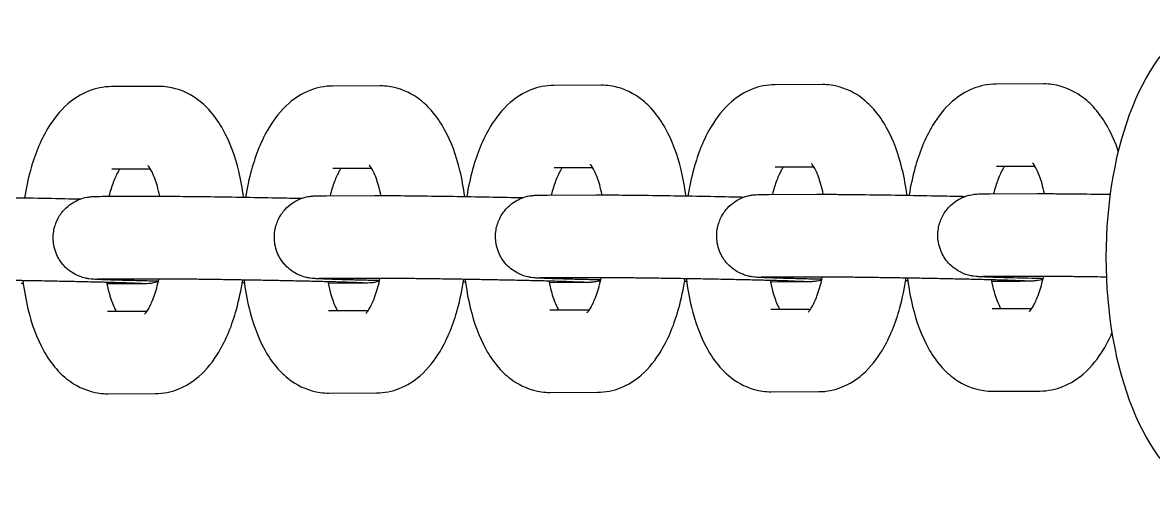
# Model space of a CAD drawing. Header units: millimetres. Extents: x 9332 to 13832, y 185 to 4585.
# Drawn here: x 12712.3 to 12794.5, y 2368.1 to 2402.3 of the extents above; entities that cross this region are included whole.
import ezdxf

# ---------------------------------------------------------------- set-up
doc = ezdxf.new("R2010")
doc.units = ezdxf.units.MM
doc.layers.add('AM_4', color=3, linetype='Continuous', lineweight=25)

msp = doc.modelspace()

# ---------------------------------------------------------------- linework, layer by layer
at = {"layer": 'AM_4'}
for p, q in [((12722.247, 2397.644), (12718.793, 2397.634)), ((12738.316, 2397.691), (12734.862, 2397.681)), ((12754.385, 2397.738), (12750.931, 2397.728)), ((12770.454, 2397.784), (12767.001, 2397.774)), ((12786.523, 2397.831), (12783.07, 2397.821)), ((12721.63, 2391.642), (12718.811, 2391.634)), ((12737.699, 2391.689), (12734.88, 2391.681)), ((12753.768, 2391.736), (12750.949, 2391.728)), ((12769.837, 2391.782), (12767.018, 2391.774)), ((12785.906, 2391.829), (12783.087, 2391.821)), ((12718.335, 2389.659), (12721.834, 2389.669)), ((12734.404, 2389.706), (12737.903, 2389.716)), ((12750.473, 2389.753), (12753.972, 2389.763)), ((12766.542, 2389.8), (12770.041, 2389.809)), ((12782.611, 2389.846), (12786.11, 2389.856)), ((12718.352, 2383.66), (12721.851, 2383.669)), ((12734.421, 2383.706), (12737.92, 2383.716)), ((12750.49, 2383.753), (12753.989, 2383.763)), ((12766.559, 2383.8), (12770.058, 2383.809)), ((12768.744, 2383.43), (12766.673, 2383.425)), ((12782.628, 2383.846), (12786.127, 2383.856)), ((12784.813, 2383.477), (12782.742, 2383.471)), ((12720.537, 2383.29), (12718.465, 2383.285)), ((12736.606, 2383.337), (12734.535, 2383.331)), ((12752.675, 2383.384), (12750.604, 2383.378)), ((12718.501, 2381.304), (12721.379, 2381.313)), ((12734.57, 2381.351), (12737.448, 2381.359)), ((12750.639, 2381.398), (12753.517, 2381.406)), ((12766.708, 2381.444), (12769.586, 2381.453)), ((12782.777, 2381.491), (12785.655, 2381.499)), ((12718.518, 2375.304), (12721.972, 2375.314)), ((12734.587, 2375.351), (12738.041, 2375.361)), ((12750.656, 2375.398), (12754.11, 2375.408)), ((12766.725, 2375.444), (12770.179, 2375.454)), ((12782.795, 2375.491), (12786.248, 2375.501))]:
    msp.add_line(p, q, dxfattribs=at)
msp.add_ellipse((12799.793, 2385.21), major_axis=(0, 17.5), ratio=0.5, start_param=0.218837, end_param=2.922755, dxfattribs=at)
for points, knots in [([(12718.793, 2397.634), (12718.212, 2397.633), (12717.638, 2397.512), (12716.546, 2397.081), (12716.048, 2396.753), (12715.02, 2395.862), (12714.558, 2395.258), (12713.612, 2393.679), (12713.205, 2392.644), (12712.72, 2390.891), (12712.578, 2390.228), (12712.469, 2389.549)], [3.141593, 3.141593, 3.141593, 3.141593, 3.306943, 3.306943, 3.497083, 3.497083, 3.769899, 3.769899, 4.1626, 4.1626, 4.386601, 4.386601, 4.386601, 4.386601]), ([(12728.389, 2389.598), (12728.304, 2390.243), (12728.188, 2390.873), (12727.776, 2392.569), (12727.415, 2393.583), (12726.641, 2394.978), (12726.339, 2395.427), (12725.679, 2396.178), (12725.344, 2396.492), (12724.378, 2397.172), (12723.661, 2397.492), (12722.668, 2397.63), (12722.457, 2397.645), (12722.247, 2397.644)], [1.910215, 1.910215, 1.910215, 1.910215, 2.123198, 2.123198, 2.504819, 2.504819, 2.699977, 2.699977, 2.854714, 2.854714, 3.081733, 3.081733, 3.141593, 3.141593, 3.141593, 3.141593]), ([(12734.862, 2397.681), (12734.281, 2397.679), (12733.707, 2397.559), (12732.615, 2397.128), (12732.117, 2396.8), (12731.089, 2395.908), (12730.628, 2395.305), (12729.682, 2393.726), (12729.275, 2392.69), (12728.789, 2390.938), (12728.647, 2390.275), (12728.538, 2389.596)], [3.141593, 3.141593, 3.141593, 3.141593, 3.306943, 3.306943, 3.497083, 3.497083, 3.769899, 3.769899, 4.1626, 4.1626, 4.386601, 4.386601, 4.386601, 4.386601]), ([(12744.458, 2389.645), (12744.373, 2390.29), (12744.258, 2390.92), (12743.846, 2392.615), (12743.485, 2393.63), (12742.711, 2395.024), (12742.408, 2395.474), (12741.748, 2396.225), (12741.414, 2396.538), (12740.447, 2397.218), (12739.731, 2397.539), (12738.737, 2397.677), (12738.526, 2397.692), (12738.316, 2397.691)], [1.910215, 1.910215, 1.910215, 1.910215, 2.123198, 2.123198, 2.504819, 2.504819, 2.699977, 2.699977, 2.854714, 2.854714, 3.081733, 3.081733, 3.141593, 3.141593, 3.141593, 3.141593]), ([(12750.931, 2397.728), (12750.35, 2397.726), (12749.776, 2397.606), (12748.684, 2397.175), (12748.186, 2396.846), (12747.158, 2395.955), (12746.697, 2395.351), (12745.751, 2393.772), (12745.344, 2392.737), (12744.858, 2390.984), (12744.716, 2390.322), (12744.607, 2389.642)], [3.141593, 3.141593, 3.141593, 3.141593, 3.306943, 3.306943, 3.497083, 3.497083, 3.769899, 3.769899, 4.1626, 4.1626, 4.386601, 4.386601, 4.386601, 4.386601]), ([(12760.527, 2389.692), (12760.442, 2390.337), (12760.327, 2390.967), (12759.915, 2392.662), (12759.554, 2393.676), (12758.78, 2395.071), (12758.477, 2395.52), (12757.817, 2396.271), (12757.483, 2396.585), (12756.516, 2397.265), (12755.8, 2397.586), (12754.806, 2397.724), (12754.595, 2397.738), (12754.385, 2397.738)], [1.910215, 1.910215, 1.910215, 1.910215, 2.123198, 2.123198, 2.504819, 2.504819, 2.699977, 2.699977, 2.854714, 2.854714, 3.081733, 3.081733, 3.141593, 3.141593, 3.141593, 3.141593]), ([(12767.001, 2397.774), (12766.419, 2397.773), (12765.845, 2397.652), (12764.753, 2397.221), (12764.255, 2396.893), (12763.227, 2396.002), (12762.766, 2395.398), (12761.82, 2393.819), (12761.413, 2392.784), (12760.927, 2391.031), (12760.785, 2390.368), (12760.676, 2389.689)], [3.141593, 3.141593, 3.141593, 3.141593, 3.306943, 3.306943, 3.497083, 3.497083, 3.769899, 3.769899, 4.1626, 4.1626, 4.386601, 4.386601, 4.386601, 4.386601]), ([(12776.596, 2389.738), (12776.511, 2390.383), (12776.396, 2391.013), (12775.984, 2392.709), (12775.623, 2393.723), (12774.849, 2395.118), (12774.546, 2395.567), (12773.886, 2396.318), (12773.552, 2396.632), (12772.585, 2397.312), (12771.869, 2397.632), (12770.875, 2397.77), (12770.664, 2397.785), (12770.454, 2397.784)], [1.910215, 1.910215, 1.910215, 1.910215, 2.123198, 2.123198, 2.504819, 2.504819, 2.699977, 2.699977, 2.854714, 2.854714, 3.081733, 3.081733, 3.141593, 3.141593, 3.141593, 3.141593]), ([(12783.07, 2397.821), (12782.488, 2397.819), (12781.915, 2397.699), (12780.823, 2397.268), (12780.324, 2396.94), (12779.296, 2396.048), (12778.835, 2395.445), (12777.889, 2393.866), (12777.482, 2392.83), (12776.997, 2391.078), (12776.854, 2390.415), (12776.745, 2389.736)], [3.141593, 3.141593, 3.141593, 3.141593, 3.306943, 3.306943, 3.497083, 3.497083, 3.769899, 3.769899, 4.1626, 4.1626, 4.386601, 4.386601, 4.386601, 4.386601]), ([(12791.945, 2392.949), (12791.735, 2393.56), (12791.485, 2394.142), (12790.918, 2395.164), (12790.615, 2395.614), (12789.955, 2396.365), (12789.621, 2396.678), (12788.654, 2397.358), (12787.938, 2397.679), (12786.944, 2397.817), (12786.734, 2397.832), (12786.523, 2397.831)], [2.2773351, 2.2773351, 2.2773351, 2.2773351, 2.5048187, 2.5048187, 2.6999766, 2.6999766, 2.8547136, 2.8547136, 3.0817328, 3.0817328, 3.1415927, 3.1415927, 3.1415927, 3.1415927]), ([(12719.386, 2391.636), (12719.349, 2391.581), (12719.309, 2391.515), (12719.159, 2391.247), (12719.038, 2390.99), (12718.811, 2390.384), (12718.703, 2390.039), (12718.609, 2389.66)], [3.7221344, 3.7221344, 3.7221344, 3.7221344, 3.8031098, 3.8031098, 4.0098094, 4.0098094, 4.2106777, 4.2106777, 4.2106777, 4.2106777]), ([(12722.298, 2389.669), (12722.246, 2389.926), (12722.188, 2390.168), (12722.011, 2390.796), (12721.881, 2391.138), (12721.657, 2391.61), (12721.559, 2391.762), (12721.47, 2391.88), (12721.451, 2391.899), (12721.451, 2391.899)], [2.0518507, 2.0518507, 2.0518507, 2.0518507, 2.1867068, 2.1867068, 2.4319972, 2.4319972, 2.6429764, 2.6429764, 2.7558455, 2.7558455, 2.7558455, 2.7558455]), ([(12735.455, 2391.683), (12735.418, 2391.627), (12735.378, 2391.562), (12735.228, 2391.293), (12735.107, 2391.036), (12734.88, 2390.431), (12734.773, 2390.086), (12734.678, 2389.707)], [3.7221344, 3.7221344, 3.7221344, 3.7221344, 3.8031098, 3.8031098, 4.0098094, 4.0098094, 4.2106777, 4.2106777, 4.2106777, 4.2106777]), ([(12738.367, 2389.716), (12738.315, 2389.973), (12738.257, 2390.215), (12738.08, 2390.843), (12737.95, 2391.185), (12737.726, 2391.657), (12737.628, 2391.809), (12737.539, 2391.926), (12737.52, 2391.946), (12737.52, 2391.946)], [2.0518507, 2.0518507, 2.0518507, 2.0518507, 2.1867068, 2.1867068, 2.4319972, 2.4319972, 2.6429764, 2.6429764, 2.7558455, 2.7558455, 2.7558455, 2.7558455]), ([(12751.524, 2391.729), (12751.488, 2391.674), (12751.447, 2391.608), (12751.297, 2391.34), (12751.176, 2391.083), (12750.949, 2390.478), (12750.842, 2390.132), (12750.747, 2389.754)], [3.7221344, 3.7221344, 3.7221344, 3.7221344, 3.8031098, 3.8031098, 4.0098094, 4.0098094, 4.2106777, 4.2106777, 4.2106777, 4.2106777]), ([(12754.436, 2389.763), (12754.384, 2390.02), (12754.326, 2390.261), (12754.149, 2390.89), (12754.019, 2391.232), (12753.795, 2391.704), (12753.698, 2391.856), (12753.608, 2391.973), (12753.589, 2391.992), (12753.589, 2391.992)], [2.0518507, 2.0518507, 2.0518507, 2.0518507, 2.1867068, 2.1867068, 2.4319972, 2.4319972, 2.6429764, 2.6429764, 2.7558455, 2.7558455, 2.7558455, 2.7558455]), ([(12767.593, 2391.776), (12767.557, 2391.721), (12767.516, 2391.655), (12767.366, 2391.387), (12767.246, 2391.13), (12767.018, 2390.525), (12766.911, 2390.179), (12766.816, 2389.8)], [3.7221344, 3.7221344, 3.7221344, 3.7221344, 3.8031098, 3.8031098, 4.0098094, 4.0098094, 4.2106777, 4.2106777, 4.2106777, 4.2106777]), ([(12770.506, 2389.809), (12770.453, 2390.066), (12770.395, 2390.308), (12770.218, 2390.936), (12770.088, 2391.279), (12769.864, 2391.751), (12769.767, 2391.902), (12769.677, 2392.02), (12769.658, 2392.039), (12769.658, 2392.039)], [2.0518507, 2.0518507, 2.0518507, 2.0518507, 2.1867068, 2.1867068, 2.4319972, 2.4319972, 2.6429764, 2.6429764, 2.7558455, 2.7558455, 2.7558455, 2.7558455]), ([(12783.662, 2391.823), (12783.626, 2391.767), (12783.586, 2391.702), (12783.435, 2391.433), (12783.315, 2391.176), (12783.087, 2390.571), (12782.98, 2390.226), (12782.885, 2389.847)], [3.7221344, 3.7221344, 3.7221344, 3.7221344, 3.8031098, 3.8031098, 4.0098094, 4.0098094, 4.2106777, 4.2106777, 4.2106777, 4.2106777]), ([(12786.575, 2389.856), (12786.523, 2390.113), (12786.464, 2390.355), (12786.287, 2390.983), (12786.158, 2391.325), (12785.933, 2391.797), (12785.836, 2391.949), (12785.747, 2392.066), (12785.727, 2392.086), (12785.727, 2392.086)], [2.0518507, 2.0518507, 2.0518507, 2.0518507, 2.1867068, 2.1867068, 2.4319972, 2.4319972, 2.6429764, 2.6429764, 2.7558455, 2.7558455, 2.7558455, 2.7558455]), ([(12705.765, 2389.623), (12705.87, 2389.623), (12705.984, 2389.623), (12706.23, 2389.623), (12706.363, 2389.622), (12706.644, 2389.621), (12706.794, 2389.621), (12707.105, 2389.619), (12707.268, 2389.617), (12708.072, 2389.611), (12708.807, 2389.603), (12710.397, 2389.582), (12711.25, 2389.569), (12712.991, 2389.54), (12713.879, 2389.524), (12715.366, 2389.495), (12715.976, 2389.482), (12716.557, 2389.469)], [6.283185, 6.283185, 6.283185, 6.283185, 6.36959, 6.36959, 6.457335, 6.457335, 6.545175, 6.545175, 6.631809, 6.631809, 6.956634, 6.956634, 7.278533, 7.278533, 7.599738, 7.599738, 7.83238, 7.83238, 7.83238, 7.83238]), ([(12722.203, 2383.483), (12722.02, 2383.487), (12721.841, 2383.491), (12721.474, 2383.5), (12721.287, 2383.504), (12720.92, 2383.513), (12720.74, 2383.518), (12720.392, 2383.527), (12720.224, 2383.531), (12719.901, 2383.54), (12719.746, 2383.544), (12719.447, 2383.553), (12719.304, 2383.557), (12719.028, 2383.565), (12718.896, 2383.57), (12718.648, 2383.578), (12718.531, 2383.582), (12718.314, 2383.59), (12718.214, 2383.594), (12717.915, 2383.606), (12717.748, 2383.613), (12717.475, 2383.629), (12717.434, 2383.623), (12717.123, 2383.667), (12717.088, 2383.673), (12716.984, 2383.691), (12716.912, 2383.704), (12716.677, 2383.767), (12716.545, 2383.796), (12716.144, 2383.988), (12715.991, 2384.065), (12715.653, 2384.314), (12715.505, 2384.435), (12715.23, 2384.737), (12715.115, 2384.881), (12714.834, 2385.335), (12714.673, 2385.701), (12714.544, 2386.446), (12714.541, 2386.791), (12714.643, 2387.428), (12714.743, 2387.718), (12715.002, 2388.247), (12715.164, 2388.466), (12715.526, 2388.872), (12715.713, 2389.015), (12716.125, 2389.296), (12716.298, 2389.368), (12716.669, 2389.518), (12716.791, 2389.543), (12716.992, 2389.59), (12717.058, 2389.6), (12717.175, 2389.618), (12717.219, 2389.623), (12717.315, 2389.634), (12717.357, 2389.637), (12717.488, 2389.646), (12717.55, 2389.648), (12717.812, 2389.657), (12718.034, 2389.659), (12718.335, 2389.659)], [4.705753, 4.705753, 4.705753, 4.705753, 4.779405, 4.779405, 4.859462, 4.859462, 4.940532, 4.940532, 5.021573, 5.021573, 5.101555, 5.101555, 5.182633, 5.182633, 5.264671, 5.264671, 5.346611, 5.346611, 5.427455, 5.427455, 5.605423, 5.605423, 5.762502, 5.762502, 5.779226, 5.779226, 5.801284, 5.801284, 5.818902, 5.818902, 5.826595, 5.826595, 5.831198, 5.831198, 5.834156, 5.834156, 5.838588, 5.838588, 5.841842, 5.841842, 5.845045, 5.845045, 5.848872, 5.848872, 5.854309, 5.854309, 5.863509, 5.863509, 5.879757, 5.879757, 5.897373, 5.897373, 5.917703, 5.917703, 5.9505, 5.9505, 6.036777, 6.036777, 6.283185, 6.283185, 6.283185, 6.283185]), ([(12721.834, 2389.669), (12721.939, 2389.67), (12722.053, 2389.67), (12722.299, 2389.669), (12722.432, 2389.669), (12722.713, 2389.668), (12722.863, 2389.667), (12723.174, 2389.665), (12723.337, 2389.664), (12724.141, 2389.657), (12724.877, 2389.649), (12726.466, 2389.629), (12727.319, 2389.616), (12729.06, 2389.587), (12729.949, 2389.571), (12731.435, 2389.542), (12732.045, 2389.529), (12732.626, 2389.516)], [6.283185, 6.283185, 6.283185, 6.283185, 6.36959, 6.36959, 6.457335, 6.457335, 6.545175, 6.545175, 6.631809, 6.631809, 6.956634, 6.956634, 7.278533, 7.278533, 7.599738, 7.599738, 7.83238, 7.83238, 7.83238, 7.83238]), ([(12738.272, 2383.53), (12738.089, 2383.534), (12737.91, 2383.538), (12737.543, 2383.547), (12737.356, 2383.551), (12736.989, 2383.56), (12736.81, 2383.565), (12736.461, 2383.573), (12736.293, 2383.578), (12735.97, 2383.587), (12735.815, 2383.591), (12735.517, 2383.599), (12735.373, 2383.604), (12735.097, 2383.612), (12734.965, 2383.616), (12734.717, 2383.625), (12734.6, 2383.629), (12734.383, 2383.636), (12734.283, 2383.64), (12733.984, 2383.652), (12733.817, 2383.66), (12733.544, 2383.676), (12733.503, 2383.669), (12733.192, 2383.714), (12733.158, 2383.719), (12733.054, 2383.738), (12732.981, 2383.751), (12732.746, 2383.814), (12732.614, 2383.843), (12732.213, 2384.034), (12732.06, 2384.112), (12731.722, 2384.36), (12731.574, 2384.482), (12731.299, 2384.783), (12731.184, 2384.928), (12730.904, 2385.382), (12730.742, 2385.747), (12730.613, 2386.493), (12730.611, 2386.837), (12730.712, 2387.475), (12730.812, 2387.765), (12731.071, 2388.293), (12731.233, 2388.512), (12731.595, 2388.919), (12731.782, 2389.061), (12732.195, 2389.343), (12732.368, 2389.415), (12732.738, 2389.564), (12732.86, 2389.59), (12733.061, 2389.636), (12733.127, 2389.647), (12733.244, 2389.665), (12733.288, 2389.67), (12733.385, 2389.681), (12733.426, 2389.684), (12733.557, 2389.693), (12733.619, 2389.695), (12733.881, 2389.703), (12734.103, 2389.705), (12734.404, 2389.706)], [4.705753, 4.705753, 4.705753, 4.705753, 4.779405, 4.779405, 4.859462, 4.859462, 4.940532, 4.940532, 5.021573, 5.021573, 5.101555, 5.101555, 5.182633, 5.182633, 5.264671, 5.264671, 5.346611, 5.346611, 5.427455, 5.427455, 5.605423, 5.605423, 5.762502, 5.762502, 5.779226, 5.779226, 5.801284, 5.801284, 5.818902, 5.818902, 5.826595, 5.826595, 5.831198, 5.831198, 5.834156, 5.834156, 5.838588, 5.838588, 5.841842, 5.841842, 5.845045, 5.845045, 5.848872, 5.848872, 5.854309, 5.854309, 5.863509, 5.863509, 5.879757, 5.879757, 5.897373, 5.897373, 5.917703, 5.917703, 5.9505, 5.9505, 6.036777, 6.036777, 6.283185, 6.283185, 6.283185, 6.283185]), ([(12737.903, 2389.716), (12738.009, 2389.716), (12738.122, 2389.716), (12738.368, 2389.716), (12738.501, 2389.716), (12738.783, 2389.715), (12738.932, 2389.714), (12739.243, 2389.712), (12739.406, 2389.711), (12740.211, 2389.704), (12740.946, 2389.696), (12742.535, 2389.675), (12743.388, 2389.663), (12745.129, 2389.634), (12746.018, 2389.618), (12747.504, 2389.588), (12748.115, 2389.576), (12748.695, 2389.563)], [6.283185, 6.283185, 6.283185, 6.283185, 6.36959, 6.36959, 6.457335, 6.457335, 6.545175, 6.545175, 6.631809, 6.631809, 6.956634, 6.956634, 7.278533, 7.278533, 7.599738, 7.599738, 7.83238, 7.83238, 7.83238, 7.83238]), ([(12754.341, 2383.577), (12754.159, 2383.581), (12753.979, 2383.585), (12753.612, 2383.593), (12753.425, 2383.598), (12753.058, 2383.607), (12752.879, 2383.611), (12752.531, 2383.62), (12752.362, 2383.625), (12752.039, 2383.633), (12751.884, 2383.638), (12751.586, 2383.646), (12751.442, 2383.65), (12751.166, 2383.659), (12751.035, 2383.663), (12750.786, 2383.671), (12750.669, 2383.675), (12750.452, 2383.683), (12750.352, 2383.687), (12750.054, 2383.699), (12749.886, 2383.707), (12749.613, 2383.723), (12749.572, 2383.716), (12749.261, 2383.761), (12749.227, 2383.766), (12749.123, 2383.785), (12749.05, 2383.797), (12748.815, 2383.861), (12748.683, 2383.89), (12748.282, 2384.081), (12748.129, 2384.159), (12747.791, 2384.407), (12747.643, 2384.528), (12747.368, 2384.83), (12747.253, 2384.975), (12746.973, 2385.429), (12746.811, 2385.794), (12746.683, 2386.539), (12746.68, 2386.884), (12746.781, 2387.522), (12746.881, 2387.812), (12747.14, 2388.34), (12747.303, 2388.559), (12747.664, 2388.966), (12747.851, 2389.108), (12748.264, 2389.389), (12748.437, 2389.461), (12748.807, 2389.611), (12748.929, 2389.637), (12749.13, 2389.683), (12749.197, 2389.694), (12749.313, 2389.712), (12749.357, 2389.717), (12749.454, 2389.727), (12749.495, 2389.73), (12749.626, 2389.74), (12749.688, 2389.742), (12749.951, 2389.75), (12750.172, 2389.752), (12750.473, 2389.753)], [4.705753, 4.705753, 4.705753, 4.705753, 4.779405, 4.779405, 4.859462, 4.859462, 4.940532, 4.940532, 5.021573, 5.021573, 5.101555, 5.101555, 5.182633, 5.182633, 5.264671, 5.264671, 5.346611, 5.346611, 5.427455, 5.427455, 5.605423, 5.605423, 5.762502, 5.762502, 5.779226, 5.779226, 5.801284, 5.801284, 5.818902, 5.818902, 5.826595, 5.826595, 5.831198, 5.831198, 5.834156, 5.834156, 5.838588, 5.838588, 5.841842, 5.841842, 5.845045, 5.845045, 5.848872, 5.848872, 5.854309, 5.854309, 5.863509, 5.863509, 5.879757, 5.879757, 5.897373, 5.897373, 5.917703, 5.917703, 5.9505, 5.9505, 6.036777, 6.036777, 6.283185, 6.283185, 6.283185, 6.283185]), ([(12753.972, 2389.763), (12754.078, 2389.763), (12754.191, 2389.763), (12754.437, 2389.763), (12754.57, 2389.762), (12754.852, 2389.761), (12755.001, 2389.761), (12755.313, 2389.759), (12755.475, 2389.757), (12756.28, 2389.751), (12757.015, 2389.743), (12758.604, 2389.722), (12759.457, 2389.709), (12761.199, 2389.681), (12762.087, 2389.664), (12763.573, 2389.635), (12764.184, 2389.622), (12764.764, 2389.609)], [6.283185, 6.283185, 6.283185, 6.283185, 6.36959, 6.36959, 6.457335, 6.457335, 6.545175, 6.545175, 6.631809, 6.631809, 6.956634, 6.956634, 7.278533, 7.278533, 7.599738, 7.599738, 7.83238, 7.83238, 7.83238, 7.83238]), ([(12770.41, 2383.623), (12770.228, 2383.627), (12770.048, 2383.631), (12769.681, 2383.64), (12769.494, 2383.644), (12769.127, 2383.653), (12768.948, 2383.658), (12768.6, 2383.667), (12768.431, 2383.671), (12768.108, 2383.68), (12767.953, 2383.684), (12767.655, 2383.693), (12767.511, 2383.697), (12767.235, 2383.706), (12767.104, 2383.71), (12766.855, 2383.718), (12766.739, 2383.722), (12766.521, 2383.73), (12766.421, 2383.734), (12766.123, 2383.746), (12765.955, 2383.753), (12765.683, 2383.769), (12765.641, 2383.763), (12765.33, 2383.807), (12765.296, 2383.813), (12765.192, 2383.831), (12765.119, 2383.844), (12764.884, 2383.907), (12764.752, 2383.936), (12764.351, 2384.128), (12764.198, 2384.206), (12763.86, 2384.454), (12763.712, 2384.575), (12763.437, 2384.877), (12763.322, 2385.021), (12763.042, 2385.475), (12762.88, 2385.841), (12762.752, 2386.586), (12762.749, 2386.931), (12762.85, 2387.568), (12762.951, 2387.858), (12763.209, 2388.387), (12763.372, 2388.606), (12763.733, 2389.012), (12763.92, 2389.155), (12764.333, 2389.436), (12764.506, 2389.508), (12764.876, 2389.658), (12764.998, 2389.683), (12765.199, 2389.73), (12765.266, 2389.74), (12765.382, 2389.758), (12765.426, 2389.763), (12765.523, 2389.774), (12765.564, 2389.777), (12765.695, 2389.786), (12765.757, 2389.789), (12766.02, 2389.797), (12766.241, 2389.799), (12766.542, 2389.8)], [4.705753, 4.705753, 4.705753, 4.705753, 4.779405, 4.779405, 4.859462, 4.859462, 4.940532, 4.940532, 5.021573, 5.021573, 5.101555, 5.101555, 5.182633, 5.182633, 5.264671, 5.264671, 5.346611, 5.346611, 5.427455, 5.427455, 5.605423, 5.605423, 5.762502, 5.762502, 5.779226, 5.779226, 5.801284, 5.801284, 5.818902, 5.818902, 5.826595, 5.826595, 5.831198, 5.831198, 5.834156, 5.834156, 5.838588, 5.838588, 5.841842, 5.841842, 5.845045, 5.845045, 5.848872, 5.848872, 5.854309, 5.854309, 5.863509, 5.863509, 5.879757, 5.879757, 5.897373, 5.897373, 5.917703, 5.917703, 5.9505, 5.9505, 6.036777, 6.036777, 6.283185, 6.283185, 6.283185, 6.283185]), ([(12770.041, 2389.809), (12770.147, 2389.81), (12770.261, 2389.81), (12770.507, 2389.81), (12770.639, 2389.809), (12770.921, 2389.808), (12771.07, 2389.807), (12771.382, 2389.805), (12771.544, 2389.804), (12772.349, 2389.798), (12773.084, 2389.79), (12774.673, 2389.769), (12775.526, 2389.756), (12777.268, 2389.727), (12778.156, 2389.711), (12779.642, 2389.682), (12780.253, 2389.669), (12780.833, 2389.656)], [6.283185, 6.283185, 6.283185, 6.283185, 6.36959, 6.36959, 6.457335, 6.457335, 6.545175, 6.545175, 6.631809, 6.631809, 6.956634, 6.956634, 7.278533, 7.278533, 7.599738, 7.599738, 7.83238, 7.83238, 7.83238, 7.83238]), ([(12786.479, 2383.67), (12786.297, 2383.674), (12786.117, 2383.678), (12785.172, 2383.7), (12784.472, 2383.718), (12783.27, 2383.753), (12782.773, 2383.769), (12782.192, 2383.792), (12782.024, 2383.8), (12781.752, 2383.816), (12781.71, 2383.809), (12781.399, 2383.854), (12781.365, 2383.859), (12781.261, 2383.878), (12781.188, 2383.891), (12780.953, 2383.954), (12780.822, 2383.983), (12780.42, 2384.174), (12780.267, 2384.252), (12779.93, 2384.5), (12779.781, 2384.622), (12779.506, 2384.923), (12779.391, 2385.068), (12779.111, 2385.522), (12778.949, 2385.888), (12778.821, 2386.633), (12778.818, 2386.977), (12778.92, 2387.615), (12779.02, 2387.905), (12779.278, 2388.433), (12779.441, 2388.652), (12779.803, 2389.059), (12779.99, 2389.202), (12780.402, 2389.483), (12780.575, 2389.555), (12780.945, 2389.705), (12781.067, 2389.73), (12781.268, 2389.776), (12781.335, 2389.787), (12781.451, 2389.805), (12781.495, 2389.81), (12781.592, 2389.821), (12781.633, 2389.824), (12781.765, 2389.833), (12781.827, 2389.835), (12782.089, 2389.843), (12782.31, 2389.845), (12782.611, 2389.846)], [4.705753, 4.705753, 4.705753, 4.705753, 4.779405, 4.779405, 5.101555, 5.101555, 5.427455, 5.427455, 5.605423, 5.605423, 5.762502, 5.762502, 5.779226, 5.779226, 5.801284, 5.801284, 5.818902, 5.818902, 5.826595, 5.826595, 5.831198, 5.831198, 5.834156, 5.834156, 5.838588, 5.838588, 5.841842, 5.841842, 5.845045, 5.845045, 5.848872, 5.848872, 5.854309, 5.854309, 5.863509, 5.863509, 5.879757, 5.879757, 5.897373, 5.897373, 5.917703, 5.917703, 5.9505, 5.9505, 6.036777, 6.036777, 6.283185, 6.283185, 6.283185, 6.283185]), ([(12786.11, 2389.856), (12786.216, 2389.856), (12786.33, 2389.856), (12786.576, 2389.856), (12786.708, 2389.856), (12786.99, 2389.855), (12787.139, 2389.854), (12787.451, 2389.852), (12787.613, 2389.851), (12788.418, 2389.844), (12789.153, 2389.836), (12790.4, 2389.82), (12790.869, 2389.813), (12791.35, 2389.806)], [6.2831853, 6.2831853, 6.2831853, 6.2831853, 6.3695902, 6.3695902, 6.4573346, 6.4573346, 6.5451751, 6.5451751, 6.6318093, 6.6318093, 6.9566343, 6.9566343, 7.1392807, 7.1392807, 7.1392807, 7.1392807]), ([(12705.782, 2383.623), (12706.11, 2383.624), (12706.555, 2383.622), (12707.23, 2383.617), (12707.378, 2383.616), (12707.687, 2383.614), (12707.848, 2383.612), (12708.181, 2383.609), (12708.353, 2383.607), (12708.705, 2383.603), (12708.884, 2383.601), (12709.253, 2383.596), (12709.443, 2383.594), (12709.832, 2383.589), (12710.032, 2383.586), (12710.438, 2383.58), (12710.644, 2383.577), (12711.058, 2383.571), (12711.266, 2383.568), (12711.686, 2383.561), (12711.898, 2383.558), (12712.327, 2383.551), (12712.544, 2383.547), (12712.978, 2383.539), (12713.196, 2383.535), (12713.628, 2383.528), (12713.842, 2383.524), (12714.268, 2383.515), (12714.481, 2383.511), (12714.904, 2383.503), (12715.116, 2383.499), (12715.534, 2383.49), (12715.741, 2383.486), (12716.146, 2383.477), (12716.344, 2383.473), (12716.732, 2383.464), (12716.922, 2383.46), (12717.297, 2383.451), (12717.481, 2383.446), (12717.839, 2383.438), (12718.013, 2383.433), (12718.349, 2383.425), (12718.51, 2383.42), (12718.819, 2383.412), (12718.967, 2383.408), (12719.252, 2383.4), (12719.389, 2383.396), (12719.65, 2383.388), (12719.773, 2383.384), (12720.003, 2383.376), (12720.11, 2383.372), (12720.59, 2383.355), (12720.872, 2383.342), (12720.97, 2383.335), (12720.977, 2383.335), (12720.977, 2383.335)], [6.283185, 6.283185, 6.283185, 6.283185, 6.57835, 6.57835, 6.656442, 6.656442, 6.735502, 6.735502, 6.814536, 6.814536, 6.892556, 6.892556, 6.971515, 6.971515, 7.051481, 7.051481, 7.131437, 7.131437, 7.210367, 7.210367, 7.289538, 7.289538, 7.369732, 7.369732, 7.449925, 7.449925, 7.529093, 7.529093, 7.608272, 7.608272, 7.688482, 7.688482, 7.768701, 7.768701, 7.8479, 7.8479, 7.926901, 7.926901, 8.006947, 8.006947, 8.087015, 8.087015, 8.166075, 8.166075, 8.244397, 8.244397, 8.323793, 8.323793, 8.403251, 8.403251, 8.481723, 8.481723, 8.784086, 8.784086, 8.828436, 8.828436, 8.828436, 8.828436]), ([(12712.351, 2383.55), (12712.438, 2382.835), (12712.561, 2382.138), (12712.988, 2380.38), (12713.349, 2379.366), (12714.123, 2377.971), (12714.426, 2377.522), (12715.086, 2376.771), (12715.42, 2376.457), (12716.387, 2375.777), (12717.103, 2375.456), (12718.097, 2375.318), (12718.308, 2375.304), (12718.518, 2375.304)], [5.029859, 5.029859, 5.029859, 5.029859, 5.26479, 5.26479, 5.646411, 5.646411, 5.841569, 5.841569, 5.996306, 5.996306, 6.223325, 6.223325, 6.283185, 6.283185, 6.283185, 6.283185]), ([(12717.788, 2383.653), (12717.788, 2383.653), (12717.796, 2383.653), (12717.858, 2383.655), (12717.971, 2383.657), (12718.189, 2383.659), (12718.267, 2383.659), (12718.352, 2383.66)], [5.9940694, 5.9940694, 5.9940694, 5.9940694, 6.0400138, 6.0400138, 6.2067642, 6.2067642, 6.2831853, 6.2831853, 6.2831853, 6.2831853]), ([(12718.438, 2383.422), (12718.497, 2383.112), (12718.566, 2382.821), (12718.754, 2382.152), (12718.884, 2381.81), (12719.05, 2381.46), (12719.095, 2381.376), (12719.135, 2381.306)], [5.1686547, 5.1686547, 5.1686547, 5.1686547, 5.3282994, 5.3282994, 5.5735898, 5.5735898, 5.6669304, 5.6669304, 5.6669304, 5.6669304]), ([(12722.193, 2383.44), (12722.105, 2383.413), (12722.039, 2383.397), (12721.879, 2383.36), (12721.813, 2383.35), (12721.697, 2383.332), (12721.653, 2383.327), (12721.556, 2383.316), (12721.515, 2383.313), (12721.383, 2383.304), (12721.321, 2383.301), (12721.059, 2383.293), (12720.837, 2383.291), (12720.537, 2383.29)], [9.0120726, 9.0120726, 9.0120726, 9.0120726, 9.0213493, 9.0213493, 9.0389658, 9.0389658, 9.0592959, 9.0592959, 9.0920926, 9.0920926, 9.1783692, 9.1783692, 9.424778, 9.424778, 9.424778, 9.424778]), ([(12721.208, 2381.095), (12721.208, 2381.095), (12721.23, 2381.114), (12721.319, 2381.222), (12721.404, 2381.341), (12721.606, 2381.702), (12721.727, 2381.959), (12721.974, 2382.618), (12722.1, 2383.036), (12722.219, 2383.555), (12722.232, 2383.612), (12722.245, 2383.67)], [0.364313, 0.364313, 0.364313, 0.364313, 0.4814287, 0.4814287, 0.6615172, 0.6615172, 0.8682167, 0.8682167, 1.1055917, 1.1055917, 1.134664, 1.134664, 1.134664, 1.134664]), ([(12721.851, 2383.669), (12722.179, 2383.67), (12722.624, 2383.669), (12723.3, 2383.664), (12723.447, 2383.663), (12723.756, 2383.66), (12723.917, 2383.659), (12724.25, 2383.655), (12724.422, 2383.654), (12724.774, 2383.65), (12724.953, 2383.648), (12725.322, 2383.643), (12725.512, 2383.641), (12725.902, 2383.636), (12726.101, 2383.633), (12726.507, 2383.627), (12726.713, 2383.624), (12727.127, 2383.618), (12727.335, 2383.615), (12727.755, 2383.608), (12727.967, 2383.604), (12728.396, 2383.597), (12728.613, 2383.594), (12729.047, 2383.586), (12729.265, 2383.582), (12729.697, 2383.574), (12729.911, 2383.57), (12730.338, 2383.562), (12730.55, 2383.558), (12730.974, 2383.55), (12731.185, 2383.545), (12731.603, 2383.537), (12731.81, 2383.532), (12732.215, 2383.524), (12732.413, 2383.519), (12732.801, 2383.511), (12732.991, 2383.506), (12733.366, 2383.497), (12733.55, 2383.493), (12733.908, 2383.484), (12734.083, 2383.48), (12734.418, 2383.471), (12734.579, 2383.467), (12734.888, 2383.459), (12735.036, 2383.454), (12735.321, 2383.446), (12735.458, 2383.442), (12735.719, 2383.434), (12735.842, 2383.43), (12736.072, 2383.423), (12736.179, 2383.419), (12736.66, 2383.402), (12736.941, 2383.388), (12737.039, 2383.382), (12737.046, 2383.381), (12737.046, 2383.381)], [6.283185, 6.283185, 6.283185, 6.283185, 6.57835, 6.57835, 6.656442, 6.656442, 6.735502, 6.735502, 6.814536, 6.814536, 6.892556, 6.892556, 6.971515, 6.971515, 7.051481, 7.051481, 7.131437, 7.131437, 7.210367, 7.210367, 7.289538, 7.289538, 7.369732, 7.369732, 7.449925, 7.449925, 7.529093, 7.529093, 7.608272, 7.608272, 7.688482, 7.688482, 7.768701, 7.768701, 7.8479, 7.8479, 7.926901, 7.926901, 8.006947, 8.006947, 8.087015, 8.087015, 8.166075, 8.166075, 8.244397, 8.244397, 8.323793, 8.323793, 8.403251, 8.403251, 8.481723, 8.481723, 8.784086, 8.784086, 8.828436, 8.828436, 8.828436, 8.828436]), ([(12721.972, 2375.314), (12722.553, 2375.316), (12723.127, 2375.436), (12724.219, 2375.867), (12724.717, 2376.196), (12725.745, 2377.087), (12726.206, 2377.69), (12727.152, 2379.27), (12727.559, 2380.305), (12728.062, 2382.12), (12728.214, 2382.849), (12728.327, 2383.598)], [0, 0, 0, 0, 0.16535, 0.16535, 0.355491, 0.355491, 0.628306, 0.628306, 1.021007, 1.021007, 1.26683, 1.26683, 1.26683, 1.26683]), ([(12728.42, 2383.597), (12728.507, 2382.882), (12728.63, 2382.184), (12729.057, 2380.426), (12729.419, 2379.412), (12730.192, 2378.018), (12730.495, 2377.568), (12731.155, 2376.817), (12731.49, 2376.504), (12732.456, 2375.824), (12733.173, 2375.503), (12734.166, 2375.365), (12734.377, 2375.35), (12734.587, 2375.351)], [5.029859, 5.029859, 5.029859, 5.029859, 5.26479, 5.26479, 5.646411, 5.646411, 5.841569, 5.841569, 5.996306, 5.996306, 6.223325, 6.223325, 6.283185, 6.283185, 6.283185, 6.283185]), ([(12733.857, 2383.7), (12733.857, 2383.7), (12733.865, 2383.7), (12733.927, 2383.702), (12734.04, 2383.704), (12734.258, 2383.706), (12734.336, 2383.706), (12734.421, 2383.706)], [5.9940694, 5.9940694, 5.9940694, 5.9940694, 6.0400138, 6.0400138, 6.2067642, 6.2067642, 6.2831853, 6.2831853, 6.2831853, 6.2831853]), ([(12734.508, 2383.469), (12734.566, 2383.159), (12734.635, 2382.868), (12734.823, 2382.199), (12734.953, 2381.857), (12735.119, 2381.506), (12735.164, 2381.423), (12735.204, 2381.353)], [5.1686547, 5.1686547, 5.1686547, 5.1686547, 5.3282994, 5.3282994, 5.5735898, 5.5735898, 5.6669304, 5.6669304, 5.6669304, 5.6669304]), ([(12738.262, 2383.487), (12738.174, 2383.46), (12738.108, 2383.444), (12737.949, 2383.407), (12737.882, 2383.396), (12737.766, 2383.378), (12737.722, 2383.373), (12737.625, 2383.363), (12737.584, 2383.36), (12737.452, 2383.35), (12737.391, 2383.348), (12737.128, 2383.34), (12736.907, 2383.338), (12736.606, 2383.337)], [9.0120726, 9.0120726, 9.0120726, 9.0120726, 9.0213493, 9.0213493, 9.0389658, 9.0389658, 9.0592959, 9.0592959, 9.0920926, 9.0920926, 9.1783692, 9.1783692, 9.424778, 9.424778, 9.424778, 9.424778]), ([(12737.277, 2381.141), (12737.277, 2381.141), (12737.299, 2381.161), (12737.388, 2381.269), (12737.473, 2381.388), (12737.675, 2381.749), (12737.796, 2382.006), (12738.043, 2382.665), (12738.169, 2383.083), (12738.288, 2383.601), (12738.301, 2383.658), (12738.314, 2383.716)], [0.364313, 0.364313, 0.364313, 0.364313, 0.4814287, 0.4814287, 0.6615172, 0.6615172, 0.8682167, 0.8682167, 1.1055917, 1.1055917, 1.134664, 1.134664, 1.134664, 1.134664]), ([(12737.92, 2383.716), (12738.249, 2383.717), (12738.693, 2383.716), (12739.369, 2383.711), (12739.516, 2383.71), (12739.825, 2383.707), (12739.986, 2383.706), (12740.32, 2383.702), (12740.491, 2383.7), (12740.843, 2383.696), (12741.022, 2383.694), (12741.391, 2383.69), (12741.581, 2383.687), (12741.971, 2383.682), (12742.17, 2383.679), (12742.576, 2383.674), (12742.782, 2383.671), (12743.196, 2383.664), (12743.404, 2383.661), (12743.824, 2383.655), (12744.036, 2383.651), (12744.465, 2383.644), (12744.682, 2383.64), (12745.117, 2383.633), (12745.334, 2383.629), (12745.766, 2383.621), (12745.98, 2383.617), (12746.407, 2383.609), (12746.619, 2383.605), (12747.043, 2383.596), (12747.254, 2383.592), (12747.672, 2383.583), (12747.879, 2383.579), (12748.284, 2383.57), (12748.482, 2383.566), (12748.87, 2383.557), (12749.06, 2383.553), (12749.435, 2383.544), (12749.619, 2383.54), (12749.977, 2383.531), (12750.152, 2383.527), (12750.487, 2383.518), (12750.648, 2383.514), (12750.957, 2383.505), (12751.105, 2383.501), (12751.39, 2383.493), (12751.528, 2383.489), (12751.788, 2383.481), (12751.911, 2383.477), (12752.141, 2383.47), (12752.248, 2383.466), (12752.729, 2383.449), (12753.01, 2383.435), (12753.108, 2383.429), (12753.115, 2383.428), (12753.115, 2383.428)], [6.283185, 6.283185, 6.283185, 6.283185, 6.57835, 6.57835, 6.656442, 6.656442, 6.735502, 6.735502, 6.814536, 6.814536, 6.892556, 6.892556, 6.971515, 6.971515, 7.051481, 7.051481, 7.131437, 7.131437, 7.210367, 7.210367, 7.289538, 7.289538, 7.369732, 7.369732, 7.449925, 7.449925, 7.529093, 7.529093, 7.608272, 7.608272, 7.688482, 7.688482, 7.768701, 7.768701, 7.8479, 7.8479, 7.926901, 7.926901, 8.006947, 8.006947, 8.087015, 8.087015, 8.166075, 8.166075, 8.244397, 8.244397, 8.323793, 8.323793, 8.403251, 8.403251, 8.481723, 8.481723, 8.784086, 8.784086, 8.828436, 8.828436, 8.828436, 8.828436]), ([(12738.041, 2375.361), (12738.622, 2375.363), (12739.196, 2375.483), (12740.288, 2375.914), (12740.786, 2376.242), (12741.814, 2377.134), (12742.276, 2377.737), (12743.221, 2379.316), (12743.629, 2380.351), (12744.131, 2382.166), (12744.283, 2382.896), (12744.396, 2383.645)], [0, 0, 0, 0, 0.16535, 0.16535, 0.355491, 0.355491, 0.628306, 0.628306, 1.021007, 1.021007, 1.26683, 1.26683, 1.26683, 1.26683]), ([(12744.489, 2383.644), (12744.576, 2382.929), (12744.699, 2382.231), (12745.127, 2380.473), (12745.488, 2379.459), (12746.262, 2378.064), (12746.564, 2377.615), (12747.224, 2376.864), (12747.559, 2376.55), (12748.525, 2375.87), (12749.242, 2375.55), (12750.235, 2375.411), (12750.446, 2375.397), (12750.656, 2375.398)], [5.029859, 5.029859, 5.029859, 5.029859, 5.26479, 5.26479, 5.646411, 5.646411, 5.841569, 5.841569, 5.996306, 5.996306, 6.223325, 6.223325, 6.283185, 6.283185, 6.283185, 6.283185]), ([(12749.926, 2383.746), (12749.926, 2383.746), (12749.934, 2383.747), (12749.996, 2383.748), (12750.109, 2383.751), (12750.327, 2383.752), (12750.405, 2383.753), (12750.49, 2383.753)], [5.9940694, 5.9940694, 5.9940694, 5.9940694, 6.0400138, 6.0400138, 6.2067642, 6.2067642, 6.2831853, 6.2831853, 6.2831853, 6.2831853]), ([(12750.577, 2383.516), (12750.636, 2383.205), (12750.704, 2382.915), (12750.892, 2382.246), (12751.022, 2381.903), (12751.188, 2381.553), (12751.233, 2381.469), (12751.273, 2381.399)], [5.1686547, 5.1686547, 5.1686547, 5.1686547, 5.3282994, 5.3282994, 5.5735898, 5.5735898, 5.6669304, 5.6669304, 5.6669304, 5.6669304]), ([(12754.331, 2383.534), (12754.243, 2383.507), (12754.177, 2383.49), (12754.018, 2383.454), (12753.951, 2383.443), (12753.835, 2383.425), (12753.791, 2383.42), (12753.694, 2383.409), (12753.653, 2383.406), (12753.522, 2383.397), (12753.46, 2383.395), (12753.197, 2383.387), (12752.976, 2383.385), (12752.675, 2383.384)], [9.0120726, 9.0120726, 9.0120726, 9.0120726, 9.0213493, 9.0213493, 9.0389658, 9.0389658, 9.0592959, 9.0592959, 9.0920926, 9.0920926, 9.1783692, 9.1783692, 9.424778, 9.424778, 9.424778, 9.424778]), ([(12753.347, 2381.188), (12753.347, 2381.188), (12753.368, 2381.208), (12753.457, 2381.316), (12753.542, 2381.435), (12753.744, 2381.795), (12753.865, 2382.052), (12754.112, 2382.712), (12754.238, 2383.13), (12754.358, 2383.648), (12754.37, 2383.705), (12754.383, 2383.763)], [0.364313, 0.364313, 0.364313, 0.364313, 0.4814287, 0.4814287, 0.6615172, 0.6615172, 0.8682167, 0.8682167, 1.1055917, 1.1055917, 1.134664, 1.134664, 1.134664, 1.134664]), ([(12753.989, 2383.763), (12754.318, 2383.764), (12754.762, 2383.762), (12755.438, 2383.758), (12755.585, 2383.756), (12755.894, 2383.754), (12756.055, 2383.752), (12756.389, 2383.749), (12756.561, 2383.747), (12756.912, 2383.743), (12757.091, 2383.741), (12757.46, 2383.736), (12757.65, 2383.734), (12758.04, 2383.729), (12758.239, 2383.726), (12758.645, 2383.72), (12758.851, 2383.717), (12759.265, 2383.711), (12759.473, 2383.708), (12759.893, 2383.701), (12760.105, 2383.698), (12760.534, 2383.691), (12760.751, 2383.687), (12761.186, 2383.679), (12761.403, 2383.675), (12761.835, 2383.668), (12762.049, 2383.664), (12762.476, 2383.656), (12762.688, 2383.651), (12763.112, 2383.643), (12763.323, 2383.639), (12763.742, 2383.63), (12763.948, 2383.626), (12764.353, 2383.617), (12764.551, 2383.613), (12764.939, 2383.604), (12765.129, 2383.6), (12765.504, 2383.591), (12765.688, 2383.586), (12766.047, 2383.578), (12766.221, 2383.573), (12766.556, 2383.565), (12766.717, 2383.56), (12767.026, 2383.552), (12767.174, 2383.548), (12767.46, 2383.54), (12767.597, 2383.536), (12767.857, 2383.528), (12767.98, 2383.524), (12768.21, 2383.516), (12768.317, 2383.513), (12768.798, 2383.495), (12769.079, 2383.482), (12769.177, 2383.475), (12769.184, 2383.475), (12769.184, 2383.475)], [6.283185, 6.283185, 6.283185, 6.283185, 6.57835, 6.57835, 6.656442, 6.656442, 6.735502, 6.735502, 6.814536, 6.814536, 6.892556, 6.892556, 6.971515, 6.971515, 7.051481, 7.051481, 7.131437, 7.131437, 7.210367, 7.210367, 7.289538, 7.289538, 7.369732, 7.369732, 7.449925, 7.449925, 7.529093, 7.529093, 7.608272, 7.608272, 7.688482, 7.688482, 7.768701, 7.768701, 7.8479, 7.8479, 7.926901, 7.926901, 8.006947, 8.006947, 8.087015, 8.087015, 8.166075, 8.166075, 8.244397, 8.244397, 8.323793, 8.323793, 8.403251, 8.403251, 8.481723, 8.481723, 8.784086, 8.784086, 8.828436, 8.828436, 8.828436, 8.828436]), ([(12754.11, 2375.408), (12754.691, 2375.409), (12755.265, 2375.53), (12756.357, 2375.961), (12756.855, 2376.289), (12757.883, 2377.18), (12758.345, 2377.784), (12759.291, 2379.363), (12759.698, 2380.398), (12760.2, 2382.213), (12760.353, 2382.943), (12760.465, 2383.692)], [0, 0, 0, 0, 0.16535, 0.16535, 0.355491, 0.355491, 0.628306, 0.628306, 1.021007, 1.021007, 1.26683, 1.26683, 1.26683, 1.26683]), ([(12760.558, 2383.69), (12760.645, 2382.975), (12760.769, 2382.278), (12761.196, 2380.52), (12761.557, 2379.506), (12762.331, 2378.111), (12762.633, 2377.662), (12763.294, 2376.911), (12763.628, 2376.597), (12764.594, 2375.917), (12765.311, 2375.596), (12766.304, 2375.458), (12766.515, 2375.444), (12766.725, 2375.444)], [5.029859, 5.029859, 5.029859, 5.029859, 5.26479, 5.26479, 5.646411, 5.646411, 5.841569, 5.841569, 5.996306, 5.996306, 6.223325, 6.223325, 6.283185, 6.283185, 6.283185, 6.283185]), ([(12765.995, 2383.793), (12765.995, 2383.793), (12766.003, 2383.793), (12766.065, 2383.795), (12766.178, 2383.797), (12766.397, 2383.799), (12766.474, 2383.799), (12766.559, 2383.8)], [5.9940694, 5.9940694, 5.9940694, 5.9940694, 6.0400138, 6.0400138, 6.2067642, 6.2067642, 6.2831853, 6.2831853, 6.2831853, 6.2831853]), ([(12766.646, 2383.562), (12766.705, 2383.252), (12766.773, 2382.961), (12766.961, 2382.292), (12767.091, 2381.95), (12767.258, 2381.6), (12767.302, 2381.516), (12767.342, 2381.446)], [5.1686547, 5.1686547, 5.1686547, 5.1686547, 5.3282994, 5.3282994, 5.5735898, 5.5735898, 5.6669304, 5.6669304, 5.6669304, 5.6669304]), ([(12770.4, 2383.581), (12770.312, 2383.553), (12770.246, 2383.537), (12770.087, 2383.5), (12770.02, 2383.49), (12769.904, 2383.472), (12769.86, 2383.467), (12769.763, 2383.456), (12769.722, 2383.453), (12769.591, 2383.444), (12769.529, 2383.442), (12769.266, 2383.433), (12769.045, 2383.431), (12768.744, 2383.43)], [9.0120726, 9.0120726, 9.0120726, 9.0120726, 9.0213493, 9.0213493, 9.0389658, 9.0389658, 9.0592959, 9.0592959, 9.0920926, 9.0920926, 9.1783692, 9.1783692, 9.424778, 9.424778, 9.424778, 9.424778]), ([(12769.416, 2381.235), (12769.416, 2381.235), (12769.437, 2381.254), (12769.526, 2381.362), (12769.611, 2381.481), (12769.813, 2381.842), (12769.934, 2382.099), (12770.182, 2382.758), (12770.307, 2383.176), (12770.427, 2383.695), (12770.439, 2383.752), (12770.452, 2383.81)], [0.364313, 0.364313, 0.364313, 0.364313, 0.4814287, 0.4814287, 0.6615172, 0.6615172, 0.8682167, 0.8682167, 1.1055917, 1.1055917, 1.134664, 1.134664, 1.134664, 1.134664]), ([(12770.058, 2383.809), (12770.387, 2383.81), (12770.831, 2383.809), (12771.507, 2383.804), (12771.655, 2383.803), (12771.963, 2383.8), (12772.124, 2383.799), (12772.458, 2383.796), (12772.63, 2383.794), (12772.981, 2383.79), (12773.16, 2383.788), (12773.529, 2383.783), (12773.719, 2383.781), (12774.109, 2383.776), (12774.309, 2383.773), (12774.714, 2383.767), (12774.92, 2383.764), (12775.334, 2383.758), (12775.542, 2383.755), (12775.962, 2383.748), (12776.174, 2383.744), (12776.603, 2383.737), (12776.82, 2383.734), (12777.255, 2383.726), (12777.472, 2383.722), (12777.904, 2383.714), (12778.118, 2383.71), (12778.545, 2383.702), (12778.757, 2383.698), (12779.181, 2383.69), (12779.392, 2383.685), (12779.811, 2383.677), (12780.017, 2383.672), (12780.422, 2383.664), (12780.62, 2383.659), (12781.008, 2383.651), (12781.199, 2383.646), (12781.573, 2383.637), (12781.757, 2383.633), (12782.116, 2383.624), (12782.29, 2383.62), (12782.625, 2383.611), (12782.786, 2383.607), (12783.095, 2383.599), (12783.243, 2383.595), (12783.529, 2383.586), (12783.666, 2383.582), (12783.926, 2383.574), (12784.049, 2383.57), (12784.279, 2383.563), (12784.386, 2383.559), (12784.867, 2383.542), (12785.148, 2383.528), (12785.246, 2383.522), (12785.254, 2383.521), (12785.254, 2383.521)], [6.283185, 6.283185, 6.283185, 6.283185, 6.57835, 6.57835, 6.656442, 6.656442, 6.735502, 6.735502, 6.814536, 6.814536, 6.892556, 6.892556, 6.971515, 6.971515, 7.051481, 7.051481, 7.131437, 7.131437, 7.210367, 7.210367, 7.289538, 7.289538, 7.369732, 7.369732, 7.449925, 7.449925, 7.529093, 7.529093, 7.608272, 7.608272, 7.688482, 7.688482, 7.768701, 7.768701, 7.8479, 7.8479, 7.926901, 7.926901, 8.006947, 8.006947, 8.087015, 8.087015, 8.166075, 8.166075, 8.244397, 8.244397, 8.323793, 8.323793, 8.403251, 8.403251, 8.481723, 8.481723, 8.784086, 8.784086, 8.828436, 8.828436, 8.828436, 8.828436]), ([(12770.179, 2375.454), (12770.76, 2375.456), (12771.334, 2375.576), (12772.426, 2376.007), (12772.924, 2376.336), (12773.952, 2377.227), (12774.414, 2377.831), (12775.36, 2379.41), (12775.767, 2380.445), (12776.269, 2382.26), (12776.422, 2382.99), (12776.534, 2383.738)], [0, 0, 0, 0, 0.16535, 0.16535, 0.355491, 0.355491, 0.628306, 0.628306, 1.021007, 1.021007, 1.26683, 1.26683, 1.26683, 1.26683]), ([(12776.627, 2383.737), (12776.714, 2383.022), (12776.838, 2382.325), (12777.265, 2380.566), (12777.626, 2379.552), (12778.4, 2378.158), (12778.702, 2377.708), (12779.363, 2376.957), (12779.697, 2376.644), (12780.664, 2375.964), (12781.38, 2375.643), (12782.373, 2375.505), (12782.584, 2375.49), (12782.795, 2375.491)], [5.029859, 5.029859, 5.029859, 5.029859, 5.26479, 5.26479, 5.646411, 5.646411, 5.841569, 5.841569, 5.996306, 5.996306, 6.223325, 6.223325, 6.283185, 6.283185, 6.283185, 6.283185]), ([(12782.064, 2383.84), (12782.064, 2383.84), (12782.072, 2383.84), (12782.134, 2383.842), (12782.247, 2383.844), (12782.466, 2383.846), (12782.543, 2383.846), (12782.628, 2383.846)], [5.9940694, 5.9940694, 5.9940694, 5.9940694, 6.0400138, 6.0400138, 6.2067642, 6.2067642, 6.2831853, 6.2831853, 6.2831853, 6.2831853]), ([(12782.715, 2383.609), (12782.774, 2383.299), (12782.842, 2383.008), (12783.031, 2382.339), (12783.16, 2381.997), (12783.327, 2381.646), (12783.371, 2381.563), (12783.412, 2381.493)], [5.1686547, 5.1686547, 5.1686547, 5.1686547, 5.3282994, 5.3282994, 5.5735898, 5.5735898, 5.6669304, 5.6669304, 5.6669304, 5.6669304]), ([(12786.469, 2383.627), (12786.381, 2383.6), (12786.316, 2383.584), (12786.156, 2383.547), (12786.09, 2383.536), (12785.973, 2383.518), (12785.929, 2383.513), (12785.832, 2383.503), (12785.791, 2383.5), (12785.66, 2383.49), (12785.598, 2383.488), (12785.336, 2383.48), (12785.114, 2383.478), (12784.813, 2383.477)], [9.0120726, 9.0120726, 9.0120726, 9.0120726, 9.0213493, 9.0213493, 9.0389658, 9.0389658, 9.0592959, 9.0592959, 9.0920926, 9.0920926, 9.1783692, 9.1783692, 9.424778, 9.424778, 9.424778, 9.424778]), ([(12785.485, 2381.281), (12785.485, 2381.281), (12785.506, 2381.301), (12785.596, 2381.409), (12785.68, 2381.528), (12785.883, 2381.889), (12786.003, 2382.146), (12786.251, 2382.805), (12786.377, 2383.223), (12786.496, 2383.741), (12786.509, 2383.798), (12786.521, 2383.856)], [0.364313, 0.364313, 0.364313, 0.364313, 0.4814287, 0.4814287, 0.6615172, 0.6615172, 0.8682167, 0.8682167, 1.1055917, 1.1055917, 1.134664, 1.134664, 1.134664, 1.134664]), ([(12786.127, 2383.856), (12786.456, 2383.857), (12786.901, 2383.856), (12787.576, 2383.851), (12787.724, 2383.85), (12788.032, 2383.847), (12788.194, 2383.846), (12788.527, 2383.842), (12788.699, 2383.84), (12789.05, 2383.836), (12789.229, 2383.834), (12789.936, 2383.826), (12790.494, 2383.818), (12791.071, 2383.809)], [6.2831853, 6.2831853, 6.2831853, 6.2831853, 6.5783504, 6.5783504, 6.6564417, 6.6564417, 6.7355025, 6.7355025, 6.8145361, 6.8145361, 6.8925562, 6.8925562, 7.1151672, 7.1151672, 7.1151672, 7.1151672]), ([(12786.248, 2375.501), (12786.829, 2375.503), (12787.403, 2375.623), (12788.495, 2376.054), (12788.993, 2376.382), (12790.022, 2377.274), (12790.483, 2377.877), (12791.1, 2378.907), (12791.302, 2379.307), (12791.484, 2379.723)], [0, 0, 0, 0, 0.1653499, 0.1653499, 0.3554907, 0.3554907, 0.6283059, 0.6283059, 0.7895852, 0.7895852, 0.7895852, 0.7895852])]:
    msp.add_open_spline(points, degree=3, knots=knots, dxfattribs=at)
for points in [[(12744.518, 2383.415), (12744.466, 2383.416), (12744.413, 2383.417), (12744.361, 2383.418)], [(12760.587, 2383.462), (12760.535, 2383.463), (12760.482, 2383.464), (12760.43, 2383.464)], [(12776.656, 2383.509), (12776.604, 2383.51), (12776.552, 2383.51), (12776.499, 2383.511)], [(12712.38, 2383.322), (12712.328, 2383.323), (12712.275, 2383.324), (12712.222, 2383.324)], [(12728.449, 2383.369), (12728.397, 2383.37), (12728.344, 2383.37), (12728.292, 2383.371)]]:
    msp.add_open_spline(points, degree=3, dxfattribs=at)

doc.saveas('drawing.dxf')
